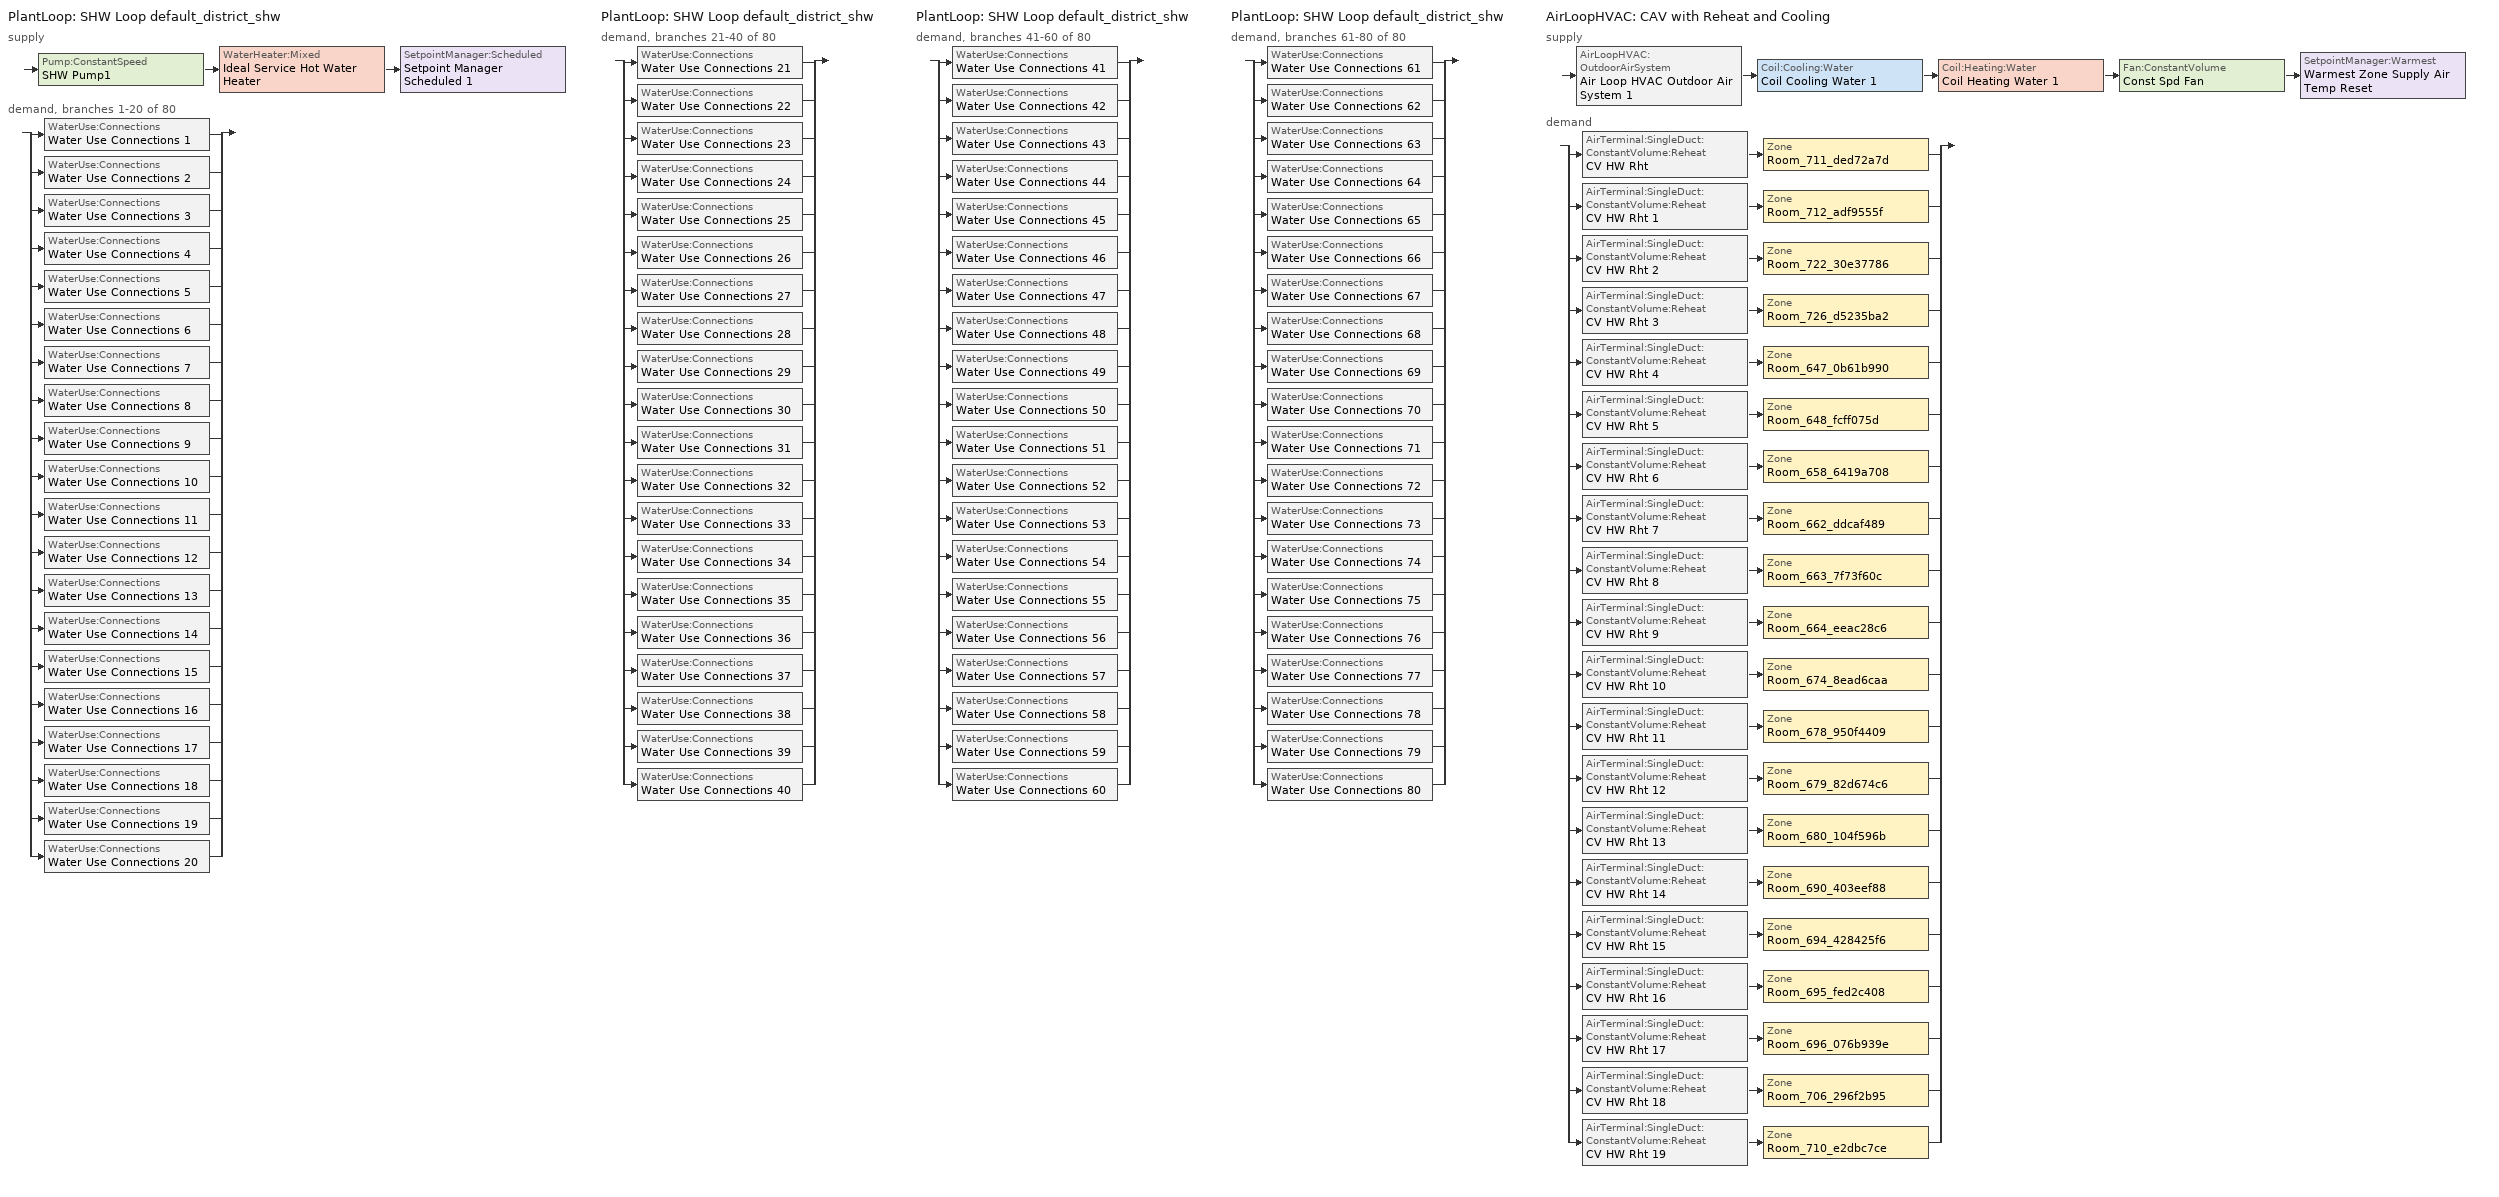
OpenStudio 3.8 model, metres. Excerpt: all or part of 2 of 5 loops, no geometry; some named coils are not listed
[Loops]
PlantLoop 'SHW Loop default_district_shw'
 supply: Pump:ConstantSpeed 'SHW Pump1' > WaterHeater:Mixed 'Ideal Service Hot Water Heater' > SetpointManager:Scheduled 'Setpoint Manager Scheduled 1'
 demand, branches 1-20 of 80: split
  | WaterUse:Connections 'Water Use Connections 1'
  | WaterUse:Connections 'Water Use Connections 2'
  | WaterUse:Connections 'Water Use Connections 3'
  | WaterUse:Connections 'Water Use Connections 4'
  | WaterUse:Connections 'Water Use Connections 5'
  | WaterUse:Connections 'Water Use Connections 6'
  | WaterUse:Connections 'Water Use Connections 7'
  | WaterUse:Connections 'Water Use Connections 8'
  | WaterUse:Connections 'Water Use Connections 9'
  | WaterUse:Connections 'Water Use Connections 10'
  | WaterUse:Connections 'Water Use Connections 11'
  | WaterUse:Connections 'Water Use Connections 12'
  | WaterUse:Connections 'Water Use Connections 13'
  | WaterUse:Connections 'Water Use Connections 14'
  | WaterUse:Connections 'Water Use Connections 15'
  | WaterUse:Connections 'Water Use Connections 16'
  | WaterUse:Connections 'Water Use Connections 17'
  | WaterUse:Connections 'Water Use Connections 18'
  | WaterUse:Connections 'Water Use Connections 19'
  | WaterUse:Connections 'Water Use Connections 20'
PlantLoop 'SHW Loop default_district_shw'
 demand, branches 21-40 of 80: split
  | WaterUse:Connections 'Water Use Connections 21'
  | WaterUse:Connections 'Water Use Connections 22'
  | WaterUse:Connections 'Water Use Connections 23'
  | WaterUse:Connections 'Water Use Connections 24'
  | WaterUse:Connections 'Water Use Connections 25'
  | WaterUse:Connections 'Water Use Connections 26'
  | WaterUse:Connections 'Water Use Connections 27'
  | WaterUse:Connections 'Water Use Connections 28'
  | WaterUse:Connections 'Water Use Connections 29'
  | WaterUse:Connections 'Water Use Connections 30'
  | WaterUse:Connections 'Water Use Connections 31'
  | WaterUse:Connections 'Water Use Connections 32'
  | WaterUse:Connections 'Water Use Connections 33'
  | WaterUse:Connections 'Water Use Connections 34'
  | WaterUse:Connections 'Water Use Connections 35'
  | WaterUse:Connections 'Water Use Connections 36'
  | WaterUse:Connections 'Water Use Connections 37'
  | WaterUse:Connections 'Water Use Connections 38'
  | WaterUse:Connections 'Water Use Connections 39'
  | WaterUse:Connections 'Water Use Connections 40'
PlantLoop 'SHW Loop default_district_shw'
 demand, branches 41-60 of 80: split
  | WaterUse:Connections 'Water Use Connections 41'
  | WaterUse:Connections 'Water Use Connections 42'
  | WaterUse:Connections 'Water Use Connections 43'
  | WaterUse:Connections 'Water Use Connections 44'
  | WaterUse:Connections 'Water Use Connections 45'
  | WaterUse:Connections 'Water Use Connections 46'
  | WaterUse:Connections 'Water Use Connections 47'
  | WaterUse:Connections 'Water Use Connections 48'
  | WaterUse:Connections 'Water Use Connections 49'
  | WaterUse:Connections 'Water Use Connections 50'
  | WaterUse:Connections 'Water Use Connections 51'
  | WaterUse:Connections 'Water Use Connections 52'
  | WaterUse:Connections 'Water Use Connections 53'
  | WaterUse:Connections 'Water Use Connections 54'
  | WaterUse:Connections 'Water Use Connections 55'
  | WaterUse:Connections 'Water Use Connections 56'
  | WaterUse:Connections 'Water Use Connections 57'
  | WaterUse:Connections 'Water Use Connections 58'
  | WaterUse:Connections 'Water Use Connections 59'
  | WaterUse:Connections 'Water Use Connections 60'
PlantLoop 'SHW Loop default_district_shw'
 demand, branches 61-80 of 80: split
  | WaterUse:Connections 'Water Use Connections 61'
  | WaterUse:Connections 'Water Use Connections 62'
  | WaterUse:Connections 'Water Use Connections 63'
  | WaterUse:Connections 'Water Use Connections 64'
  | WaterUse:Connections 'Water Use Connections 65'
  | WaterUse:Connections 'Water Use Connections 66'
  | WaterUse:Connections 'Water Use Connections 67'
  | WaterUse:Connections 'Water Use Connections 68'
  | WaterUse:Connections 'Water Use Connections 69'
  | WaterUse:Connections 'Water Use Connections 70'
  | WaterUse:Connections 'Water Use Connections 71'
  | WaterUse:Connections 'Water Use Connections 72'
  | WaterUse:Connections 'Water Use Connections 73'
  | WaterUse:Connections 'Water Use Connections 74'
  | WaterUse:Connections 'Water Use Connections 75'
  | WaterUse:Connections 'Water Use Connections 76'
  | WaterUse:Connections 'Water Use Connections 77'
  | WaterUse:Connections 'Water Use Connections 78'
  | WaterUse:Connections 'Water Use Connections 79'
  | WaterUse:Connections 'Water Use Connections 80'
AirLoopHVAC 'CAV with Reheat and Cooling'
 supply: AirLoopHVAC:OutdoorAirSystem 'Air Loop HVAC Outdoor Air System 1' > Coil:Cooling:Water 'Coil Cooling Water 1' > Coil:Heating:Water 'Coil Heating Water 1' > Fan:ConstantVolume 'Const Spd Fan' > SetpointManager:Warmest 'Warmest Zone Supply Air Temp Reset'
 demand: split
  | AirTerminal:SingleDuct:ConstantVolume:Reheat 'CV HW Rht' > Zone 'Room_711_ded72a7d'
  | AirTerminal:SingleDuct:ConstantVolume:Reheat 'CV HW Rht 1' > Zone 'Room_712_adf9555f'
  | AirTerminal:SingleDuct:ConstantVolume:Reheat 'CV HW Rht 2' > Zone 'Room_722_30e37786'
  | AirTerminal:SingleDuct:ConstantVolume:Reheat 'CV HW Rht 3' > Zone 'Room_726_d5235ba2'
  | AirTerminal:SingleDuct:ConstantVolume:Reheat 'CV HW Rht 4' > Zone 'Room_647_0b61b990'
  | AirTerminal:SingleDuct:ConstantVolume:Reheat 'CV HW Rht 5' > Zone 'Room_648_fcff075d'
  | AirTerminal:SingleDuct:ConstantVolume:Reheat 'CV HW Rht 6' > Zone 'Room_658_6419a708'
  | AirTerminal:SingleDuct:ConstantVolume:Reheat 'CV HW Rht 7' > Zone 'Room_662_ddcaf489'
  | AirTerminal:SingleDuct:ConstantVolume:Reheat 'CV HW Rht 8' > Zone 'Room_663_7f73f60c'
  | AirTerminal:SingleDuct:ConstantVolume:Reheat 'CV HW Rht 9' > Zone 'Room_664_eeac28c6'
  | AirTerminal:SingleDuct:ConstantVolume:Reheat 'CV HW Rht 10' > Zone 'Room_674_8ead6caa'
  | AirTerminal:SingleDuct:ConstantVolume:Reheat 'CV HW Rht 11' > Zone 'Room_678_950f4409'
  | AirTerminal:SingleDuct:ConstantVolume:Reheat 'CV HW Rht 12' > Zone 'Room_679_82d674c6'
  | AirTerminal:SingleDuct:ConstantVolume:Reheat 'CV HW Rht 13' > Zone 'Room_680_104f596b'
  | AirTerminal:SingleDuct:ConstantVolume:Reheat 'CV HW Rht 14' > Zone 'Room_690_403eef88'
  | AirTerminal:SingleDuct:ConstantVolume:Reheat 'CV HW Rht 15' > Zone 'Room_694_428425f6'
  | AirTerminal:SingleDuct:ConstantVolume:Reheat 'CV HW Rht 16' > Zone 'Room_695_fed2c408'
  | AirTerminal:SingleDuct:ConstantVolume:Reheat 'CV HW Rht 17' > Zone 'Room_696_076b939e'
  | AirTerminal:SingleDuct:ConstantVolume:Reheat 'CV HW Rht 18' > Zone 'Room_706_296f2b95'
  | AirTerminal:SingleDuct:ConstantVolume:Reheat 'CV HW Rht 19' > Zone 'Room_710_e2dbc7ce'
[SizingPeriod:DesignDay] Barometric Pressure {Pa}=100893; Rain Indicator=No; Snow Indicator=No; Day of Month=21; Daylight Saving Time Indicator=No; Dry-Bulb Temperature Range Modifier Type=DefaultMultipliers
Name | Maximum Dry-Bulb Temperature {C} | Daily Dry-Bulb Temperature Range {deltaC} | Wind Speed {m/s} | Wind Direction {deg} | Sky Clearness | Month | Day Type | Humidity Condition Type | Wetbulb or DewPoint at Maximum Dry-Bulb {C} | Solar Model Indicator | ASHRAE Clear Sky Optical Depth for Beam Irradiance | ASHRAE Clear Sky Optical Depth for Diffuse Irradiance | Enthalpy at Maximum Dry-Bulb {J/kg}
Montreal Int'l Ann Htg Wind 99.6% Condns WS=>MCDB | -5.3 | 0 | 12.9 | 260 | 0 | 1 | WinterDesignDay | Wetbulb | -5.3 | ASHRAEClearSky
Montreal Int'l Ann Clg .4% Condns DB=>MWB | 30 | 9.3 | 4.9 | 220 |  | 7 | SummerDesignDay | Wetbulb | 22.1 | ASHRAETau | 0.465 | 1.966
Montreal Int'l Ann Clg .4% Condns WB=>MDB | 28.1 | 9.3 | 4.9 | 220 |  | 7 | SummerDesignDay | Wetbulb | 23.2 | ASHRAETau | 0.465 | 1.966
Montreal Int'l Ann Clg .4% Condns DP=>MDB | 26 | 9.3 | 4.9 | 220 |  | 7 | SummerDesignDay | Dewpoint | 21.6 | ASHRAETau | 0.465 | 1.966
Montreal Int'l Ann Clg .4% Condns Enth=>MDB | 28.1 | 9.3 | 4.9 | 220 |  | 7 | SummerDesignDay | Enthalpy | 23 | ASHRAETau | 0.465 | 1.966 | 69300
[Sizing:Zone] Zone Cooling Design Supply Air Temperature Input Method=SupplyAirTemperature; Zone Cooling Design Supply Air Temperature {C}=14; Zone Cooling Design Supply Air Temperature Difference {deltaC}=11.11; Zone Heating Design Supply Air Temperature Input Method=SupplyAirTemperature; Zone Heating Design Supply Air Temperature {C}=40; Zone Heating Design Supply Air Temperature Difference {deltaC}=11.11; Zone Cooling Design Supply Air Humidity Ratio {kg-H2O/kg-air}=0.0085; Zone Heating Design Supply Air Humidity Ratio {kg-H2O/kg-air}=0.008; Cooling Design Air Flow Method=DesignDay; Heating Design Air Flow Method=DesignDay; Account for Dedicated Outdoor Air System=No; Dedicated Outdoor Air System Control Strategy=NeutralSupplyAir; Dedicated Outdoor Air Low Setpoint Temperature for Design {C}=autosize; Dedicated Outdoor Air High Setpoint Temperature for Design {C}=autosize; Zone Load Sizing Method=Sensible Load Only No Latent Load; Zone Latent Cooling Design Supply Air Humidity Ratio Input Method=HumidityRatioDifference; Zone Cooling Design Supply Air Humidity Ratio Difference {kgWater/kgDryAir}=0.005; Zone Latent Heating Design Supply Air Humidity Ratio Input Method=HumidityRatioDifference; Zone Humidification Design Supply Air Humidity Ratio Difference {kgWater/kgDryAir}=0.005
Room_647_0b61b990; Room_648_fcff075d; Room_658_6419a708; Room_662_ddcaf489; Room_663_7f73f60c; Room_664_eeac28c6; Room_674_8ead6caa; Room_678_950f4409; Room_679_82d674c6; Room_680_104f596b; Room_690_403eef88; Room_694_428425f6; Room_695_fed2c408; Room_696_076b939e; Room_706_296f2b95; Room_710_e2dbc7ce; Room_711_ded72a7d; Room_712_adf9555f; Room_722_30e37786; Room_726_d5235ba2
[Zone equipment]
Room_647_0b61b990: HW Baseboard, Zone Exhaust Fan, CV HW Rht 4
Room_648_fcff075d: HW Baseboard 1, Zone Exhaust Fan 1, CV HW Rht 5
Room_658_6419a708: HW Baseboard 2, Zone Exhaust Fan 2, CV HW Rht 6
Room_662_ddcaf489: HW Baseboard 3, Zone Exhaust Fan 3, CV HW Rht 7
Room_663_7f73f60c: HW Baseboard 4, Zone Exhaust Fan 4, CV HW Rht 8
Room_664_eeac28c6: HW Baseboard 5, Zone Exhaust Fan 5, CV HW Rht 9
Room_674_8ead6caa: HW Baseboard 6, Zone Exhaust Fan 6, CV HW Rht 10
Room_678_950f4409: HW Baseboard 7, Zone Exhaust Fan 7, CV HW Rht 11
Room_679_82d674c6: HW Baseboard 8, Zone Exhaust Fan 8, CV HW Rht 12
Room_680_104f596b: HW Baseboard 9, Zone Exhaust Fan 9, CV HW Rht 13
Room_690_403eef88: HW Baseboard 10, Zone Exhaust Fan 10, CV HW Rht 14
Room_694_428425f6: HW Baseboard 11, Zone Exhaust Fan 11, CV HW Rht 15
Room_695_fed2c408: HW Baseboard 12, Zone Exhaust Fan 12, CV HW Rht 16
Room_696_076b939e: HW Baseboard 13, Zone Exhaust Fan 13, CV HW Rht 17
Room_706_296f2b95: HW Baseboard 14, Zone Exhaust Fan 14, CV HW Rht 18
Room_710_e2dbc7ce: HW Baseboard 15, Zone Exhaust Fan 15, CV HW Rht 19
Room_711_ded72a7d: CV HW Rht
Room_712_adf9555f: CV HW Rht 1
Room_722_30e37786: CV HW Rht 2
Room_726_d5235ba2: CV HW Rht 3
[WaterUse:Equipment:Definition] Target Temperature Schedule=60.0C Hot Water; Sensible Fraction Schedule=0.2 Hot Water Sensible Fraction; Latent Fraction Schedule=0.05 Hot Water Latent Fraction
Name | Peak Flow Rate {m3/s}
MediumOffice Building_Service Hot Water..Room_647_0b61b990; MediumOffice Building_Service Hot Water..Room_648_fcff075d; MediumOffice Building_Service Hot Water..Room_658_6419a708; MediumOffice Building_Service Hot Water..Room_662_ddcaf489; MediumOffice Building_Service Hot Water..Room_679_82d674c6; MediumOffice Building_Service Hot Water..Room_680_104f596b; MediumOffice Building_Service Hot Water..Room_690_403eef88; MediumOffice Building_Service Hot Water..Room_694_428425f6 | 1.84137e-06
MediumOffice Building_Service Hot Water..Room_663_7f73f60c; MediumOffice Building_Service Hot Water..Room_674_8ead6caa; MediumOffice Building_Service Hot Water..Room_678_950f4409 | 4.23954e-06
MediumOffice Building_Service Hot Water..Room_695_fed2c408; MediumOffice Building_Service Hot Water..Room_696_076b939e; MediumOffice Building_Service Hot Water..Room_706_296f2b95; MediumOffice Building_Service Hot Water..Room_710_e2dbc7ce | 4.23955e-06
MediumOffice Building_Service Hot Water..Room_711_ded72a7d; MediumOffice Building_Service Hot Water..Room_722_30e37786; MediumOffice Building_Service Hot Water..Room_726_d5235ba2 | 1.10416e-05
[WaterUse:Connections] Hot Water Supply Temperature Schedule=60.0C Hot Water; Drain Water Heat Exchanger Type=None; Drain Water Heat Exchanger Destination=Plant
Name | Water Use Equipment Name 1
Water Use Connections 1 | MediumOffice Building_Service Hot Water..Room_647_0b61b990
Water Use Connections 2 | MediumOffice Building_Service Hot Water..Room_648_fcff075d
Water Use Connections 3; Water Use Connections 4; Water Use Connections 5; Water Use Connections 6; Water Use Connections 7; Water Use Connections 8; Water Use Connections 9; Water Use Connections 10; Water Use Connections 11; Water Use Connections 13; Water Use Connections 14; Water Use Connections 15; Water Use Connections 18; Water Use Connections 19; Water Use Connections 20; Water Use Connections 21; Water Use Connections 22; Water Use Connections 23; Water Use Connections 24; Water Use Connections 25; Water Use Connections 26; Water Use Connections 27; Water Use Connections 29; Water Use Connections 30; Water Use Connections 31; Water Use Connections 35; Water Use Connections 36; Water Use Connections 37; Water Use Connections 38; Water Use Connections 39; Water Use Connections 40; Water Use Connections 41; Water Use Connections 42; Water Use Connections 43; Water Use Connections 45; Water Use Connections 46; Water Use Connections 47; Water Use Connections 51; Water Use Connections 52; Water Use Connections 53; Water Use Connections 54; Water Use Connections 55; Water Use Connections 56; Water Use Connections 57; Water Use Connections 58; Water Use Connections 59; Water Use Connections 61; Water Use Connections 62; Water Use Connections 63; Water Use Connections 66; Water Use Connections 67; Water Use Connections 68; Water Use Connections 69; Water Use Connections 70; Water Use Connections 71; Water Use Connections 72; Water Use Connections 73; Water Use Connections 74; Water Use Connections 75; Water Use Connections 77; Water Use Connections 78; Water Use Connections 79
Water Use Connections 12 | MediumOffice Building_Service Hot Water..Room_658_6419a708
Water Use Connections 16 | MediumOffice Building_Service Hot Water..Room_662_ddcaf489
Water Use Connections 17 | MediumOffice Building_Service Hot Water..Room_663_7f73f60c
Water Use Connections 28 | MediumOffice Building_Service Hot Water..Room_674_8ead6caa
Water Use Connections 32 | MediumOffice Building_Service Hot Water..Room_678_950f4409
Water Use Connections 33 | MediumOffice Building_Service Hot Water..Room_679_82d674c6
Water Use Connections 34 | MediumOffice Building_Service Hot Water..Room_680_104f596b
Water Use Connections 44 | MediumOffice Building_Service Hot Water..Room_690_403eef88
Water Use Connections 48 | MediumOffice Building_Service Hot Water..Room_694_428425f6
Water Use Connections 49 | MediumOffice Building_Service Hot Water..Room_695_fed2c408
Water Use Connections 50 | MediumOffice Building_Service Hot Water..Room_696_076b939e
Water Use Connections 60 | MediumOffice Building_Service Hot Water..Room_706_296f2b95
Water Use Connections 64 | MediumOffice Building_Service Hot Water..Room_710_e2dbc7ce
Water Use Connections 65 | MediumOffice Building_Service Hot Water..Room_711_ded72a7d
Water Use Connections 76 | MediumOffice Building_Service Hot Water..Room_722_30e37786
Water Use Connections 80 | MediumOffice Building_Service Hot Water..Room_726_d5235ba2
[PlantLoop]
SHW Loop default_district_shw: Glycol Concentration=0; Maximum Loop Temperature {C}=60; Minimum Loop Temperature {C}=10; Plant Loop Volume {m3}=Autocalculate; Load Distribution Scheme=Optimal
[Sizing:Plant]
SHW Loop default_district_shw: Loop Type=Heating; Design Loop Exit Temperature {C}=60; Loop Design Temperature Difference {deltaC}=5; Sizing Option=NonCoincident; Zone Timesteps in Averaging Window=1; Coincident Sizing Factor Mode=None
[SetpointManager:Scheduled]
Setpoint Manager Scheduled 1: Control Variable=Temperature; Schedule=60C Hot Water
[Pump:ConstantSpeed]
SHW Pump1: Rated Flow Rate {m3/s}=autosize; Rated Pump Head {Pa}=29891; Rated Power Consumption {W}=autosize; Motor Efficiency=0.9; Fraction of Motor Inefficiencies to Fluid Stream=0; Pump Control Type=Intermittent; Design Power Sizing Method=PowerPerFlowPerPressure; Design Electric Power per Unit Flow Rate {W/(m3/s)}=348701.1; Design Shaft Power per Unit Flow Rate per Unit Head {W-s/m3-Pa}=1.28205
[WaterHeater:Mixed]
Ideal Service Hot Water Heater: Tank Volume {m3}=0; Setpoint Temperature Schedule=Schedule Ruleset 2; Deadband Temperature Difference {deltaC}=2; Maximum Temperature Limit {C}=82.22; Heater Control Type=Modulate; Heater Maximum Capacity {W}=1000000; Heater Fuel Type=DistrictHeatingWater; Heater Thermal Efficiency=1; Off Cycle Parasitic Fuel Consumption Rate {W}=20; Off Cycle Parasitic Fuel Type=DistrictHeatingWater; Off Cycle Parasitic Heat Fraction to Tank=0.8; On Cycle Parasitic Fuel Type=DistrictHeatingWater; Ambient Temperature Indicator=Schedule; Ambient Temperature Schedule=22C Ambient Condition; Off Cycle Loss Coefficient to Ambient Temperature {W/K}=0; On Cycle Loss Coefficient to Ambient Temperature {W/K}=0; Use Side Effectiveness=1; Source Side Effectiveness=1; Use Side Design Flow Rate {m3/s}=autosize; Source Side Design Flow Rate {m3/s}=autosize; Indirect Water Heating Recovery Time {hr}=1.5; Source Side Flow Control Mode=IndirectHeatPrimarySetpoint
[WaterHeater:Sizing]
Ideal Service Hot Water Heater: Design Mode=PeakDraw; Time Storage Can Meet Peak Draw {hr}=0.538503; Time for Tank Recovery {hr}=0; Nominal Tank Volume for Autosizing Plant Connections {m3}=1
[AirLoopHVAC]
CAV with Reheat and Cooling: Availability Schedule=Always On Discrete; Design Supply Air Flow Rate {m3/s}=autosize; Design Return Air Flow Fraction of Supply Air Flow=1
[Sizing:System]
CAV with Reheat and Cooling: Central Heating Maximum System Air Flow Ratio=0.3; Preheat Design Temperature {C}=7; Preheat Design Humidity Ratio {kg-H2O/kg-Air}=0.008; Precool Design Temperature {C}=12.8; Precool Design Humidity Ratio {kg-H2O/kg-Air}=0.008; Central Cooling Design Supply Air Temperature {C}=12.8; Central Heating Design Supply Air Temperature {C}=12.8; 100% Outdoor Air in Cooling=Yes; 100% Outdoor Air in Heating=Yes; Central Cooling Design Supply Air Humidity Ratio {kg-H2O/kg-Air}=0.0085; Zone Maximum Outdoor Air Fraction=1; Cooling Supply Air Flow Rate Per Floor Area {m3/s-m2}=0.00996765; Cooling Fraction of Autosized Cooling Supply Air Flow Rate=1; Cooling Supply Air Flow Rate Per Unit Cooling Capacity {m3/s-W}=3.94755e-05; Heating Supply Air Flow Rate Per Floor Area {m3/s-m2}=0.00996765; Heating Fraction of Autosized Heating Supply Air Flow Rate=1; Heating Fraction of Autosized Cooling Supply Air Flow Rate=1; Heating Supply Air Flow Rate Per Unit Heating Capacity {m3/s-W}=3.15882e-05; Cooling Design Capacity Method=CoolingDesignCapacity; Cooling Design Capacity {W}=autosize; Cooling Design Capacity Per Floor Area {W/m2}=234.7; Fraction of Autosized Cooling Design Capacity=1; Heating Design Capacity Method=HeatingDesignCapacity; Heating Design Capacity {W}=autosize; Heating Design Capacity Per Floor Area {W/m2}=157; Fraction of Autosized Heating Design Capacity=1; Central Cooling Capacity Control Method=OnOff; Occupant Diversity=autosize
[Coil:Heating:Water]
Coil Heating Water 1: Availability Schedule=Always On Discrete
[Coil:Cooling:Water]
Coil Cooling Water 1: Availability Schedule=Always On Discrete
[Controller:OutdoorAir]
Controller Outdoor Air 1: Minimum Outdoor Air Flow Rate {m3/s}=0; Maximum Outdoor Air Flow Rate {m3/s}=Autosize; Economizer Control Type=NoEconomizer; Economizer Control Action Type=ModulateFlow; Economizer Maximum Limit Dry-Bulb Temperature {C}=28; Economizer Maximum Limit Enthalpy {J/kg}=64000; Economizer Minimum Limit Dry-Bulb Temperature {C}=-100; Lockout Type=NoLockout; Minimum Limit Type=FixedMinimum; Controller Mechanical Ventilation=Controller Mechanical Ventilation 1; High Humidity Control=No; Heat Recovery Bypass Control Type=BypassWhenWithinEconomizerLimits; Economizer Operation Staging=InterlockedWithMechanicalCooling
[Controller:MechanicalVentilation]
Controller Mechanical Ventilation 1: Availability Schedule=Always On Discrete
[AirLoopHVAC:OutdoorAirSystem]
Air Loop HVAC Outdoor Air System 1: Controller=Controller Outdoor Air 1
[Controller:WaterCoil]
Name | Water Coil | Action
Controller Water Coil 1 | Coil Heating Water 1 | Normal
Controller Water Coil 2 | Coil Cooling Water 1 | Reverse
[Fan:ConstantVolume]
Const Spd Fan: Availability Schedule=Always On Discrete hvac_library; Maximum Flow Rate {m3/s}=AutoSize
[AirTerminal:SingleDuct:ConstantVolume:Reheat] Availability Schedule=Always On Discrete hvac_library; Maximum Air Flow Rate {m3/s}=autosize; Maximum Hot Water or Steam Flow Rate {m3/s}=autosize; Minimum Hot Water or Steam Flow Rate {m3/s}=0; Convergence Tolerance=0.001; Maximum Reheat Air Temperature {C}=35
Name | Reheat Coil
CV HW Rht | CV HW Rht Coil
CV HW Rht 1 | CV HW Rht Coil 1
CV HW Rht 2 | CV HW Rht Coil 2
CV HW Rht 3 | CV HW Rht Coil 3
CV HW Rht 4 | CV HW Rht Coil 4
CV HW Rht 5 | CV HW Rht Coil 5
CV HW Rht 6 | CV HW Rht Coil 6
CV HW Rht 7 | CV HW Rht Coil 7
CV HW Rht 8 | CV HW Rht Coil 8
CV HW Rht 9 | CV HW Rht Coil 9
CV HW Rht 10 | CV HW Rht Coil 10
CV HW Rht 11 | CV HW Rht Coil 11
CV HW Rht 12 | CV HW Rht Coil 12
CV HW Rht 13 | CV HW Rht Coil 13
CV HW Rht 14 | CV HW Rht Coil 14
CV HW Rht 15 | CV HW Rht Coil 15
CV HW Rht 16 | CV HW Rht Coil 16
CV HW Rht 17 | CV HW Rht Coil 17
CV HW Rht 18 | CV HW Rht Coil 18
CV HW Rht 19 | CV HW Rht Coil 19
[Fan:ZoneExhaust] Fan Total Efficiency=0.6; Pressure Rise {Pa}=0; System Availability Manager Coupling Mode=Decoupled
Zone Exhaust Fan; Zone Exhaust Fan 1; Zone Exhaust Fan 2; Zone Exhaust Fan 3; Zone Exhaust Fan 4; Zone Exhaust Fan 5; Zone Exhaust Fan 6; Zone Exhaust Fan 7; Zone Exhaust Fan 8; Zone Exhaust Fan 9; Zone Exhaust Fan 10; Zone Exhaust Fan 11; Zone Exhaust Fan 12; Zone Exhaust Fan 13; Zone Exhaust Fan 14; Zone Exhaust Fan 15
[SetpointManager:Warmest]
Warmest Zone Supply Air Temp Reset: Control Variable=Temperature; Minimum Setpoint Temperature {C}=15; Maximum Setpoint Temperature {C}=26; Strategy=MaximumTemperature
[Schedule:Ruleset]
Name | Default Day Schedule
60.0C Hot Water | Schedule Day 15
0.2 Hot Water Sensible Fraction | Schedule Day 16
0.05 Hot Water Latent Fraction | Schedule Day 17
60C Hot Water | Schedule Day 18
Schedule Ruleset 2 | Schedule Day 20
22C Ambient Condition | Schedule Day 21
[Schedule:Day]
Schedule Day 15; Schedule Day 18; Schedule Day 20: No, 24, 0, 60
Schedule Day 16: No, 24, 0, 0.2
Schedule Day 17: No, 24, 0, 0.05
Schedule Day 21: No, 24, 0, 22
[Schedule:Constant] Value=1
Always On Discrete; Always On Discrete hvac_library
